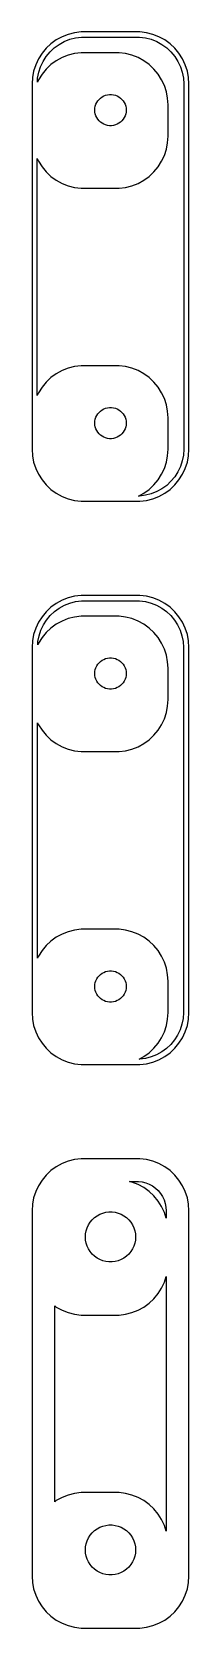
# Model space of a CAD drawing. Header units: metres. Extents: x -8 to 8, y 140 to 292.
import ezdxf

# ---------------------------------------------------------------- set-up
doc = ezdxf.new("R2010")
doc.units = ezdxf.units.M

msp = doc.modelspace()

# ---------------------------------------------------------------- linework, layer by layer
for p, q in [((-4.04507, 292.255), (-4.62889, 292.024)), ((-3.4369, 292.411), (-4.04507, 292.255)), ((-2.81395, 292.49), (-3.4369, 292.411)), ((2.81395, 292.49), (-2.81395, 292.49)), ((3.4369, 292.411), (2.81395, 292.49)), ((4.04507, 292.255), (3.4369, 292.411)), ((4.62889, 292.024), (4.04507, 292.255)), ((-6.14484, 290.923), (-6.54507, 290.439)), ((-5.68712, 291.353), (-6.14484, 290.923)), ((-5.78035, 290.58), (-5.36839, 290.967)), ((-5.17912, 291.722), (-5.68712, 291.353)), ((-5.36839, 290.967), (-4.91121, 291.299)), ((-4.62889, 292.024), (-5.17912, 291.722)), ((-4.91121, 291.299), (-4.416, 291.572)), ((-4.416, 291.572), (-3.89056, 291.78)), ((-3.89056, 291.78), (-3.3432, 291.92)), ((-3.3432, 291.92), (-2.78255, 291.991)), ((-2.78255, 291.991), (2.78255, 291.991)), ((2.78255, 291.991), (3.3432, 291.92)), ((3.3432, 291.92), (3.89056, 291.78)), ((3.89056, 291.78), (4.416, 291.572)), ((4.416, 291.572), (4.91121, 291.299)), ((5.17912, 291.722), (4.62889, 292.024)), ((4.91121, 291.299), (5.36839, 290.967)), ((5.68712, 291.353), (5.17912, 291.722)), ((5.36839, 290.967), (5.78035, 290.58)), ((6.14484, 290.923), (5.68712, 291.353)), ((6.54507, 290.439), (6.14484, 290.923)), ((-7.14888, 289.341), (-7.34291, 288.743)), ((-6.88153, 289.909), (-7.14888, 289.341)), ((-6.54507, 290.439), (-6.88153, 289.909)), ((-6.85861, 288.619), (-6.68399, 289.157)), ((-6.68399, 289.157), (-6.44337, 289.668)), ((-6.44337, 289.668), (-6.14056, 290.145)), ((-5.68712, 289.353), (-6.14484, 288.923)), ((-6.14056, 290.145), (-5.78035, 290.58)), ((-5.17912, 289.722), (-5.68712, 289.353)), ((-4.62889, 290.024), (-5.17912, 289.722)), ((-4.04507, 290.255), (-4.62889, 290.024)), ((-3.4369, 290.411), (-4.04507, 290.255)), ((-2.81395, 290.49), (-3.4369, 290.411)), ((0.81395, 290.49), (-2.81395, 290.49)), ((1.4369, 290.411), (0.81395, 290.49)), ((2.04507, 290.255), (1.4369, 290.411)), ((2.62889, 290.024), (2.04507, 290.255)), ((3.17912, 289.722), (2.62889, 290.024)), ((3.68712, 289.353), (3.17912, 289.722)), ((4.14484, 288.923), (3.68712, 289.353)), ((5.78035, 290.58), (6.14056, 290.145)), ((6.14056, 290.145), (6.44337, 289.668)), ((6.44337, 289.668), (6.68399, 289.157)), ((6.88153, 289.909), (6.54507, 290.439)), ((6.68399, 289.157), (6.85861, 288.619)), ((7.14888, 289.341), (6.88153, 289.909)), ((7.34291, 288.743), (7.14888, 289.341)), ((-7.46057, 288.127), (-7.5, 287.5)), ((-7.34291, 288.743), (-7.46057, 288.127)), ((-6.98859, 287.681), (-6.96451, 288.064)), ((-6.88153, 287.909), (-6.98859, 287.681)), ((-6.96451, 288.064), (-6.85861, 288.619)), ((-6.54507, 288.439), (-6.88153, 287.909)), ((-6.14484, 288.923), (-6.54507, 288.439)), ((4.54507, 288.439), (4.14484, 288.923)), ((4.88153, 287.909), (4.54507, 288.439)), ((5.14888, 287.341), (4.88153, 287.909)), ((6.85861, 288.619), (6.96451, 288.064)), ((6.96451, 288.064), (7, 287.5)), ((7.46057, 288.127), (7.34291, 288.743)), ((7.5, 287.5), (7.46057, 288.127)), ((-7.5, 287.5), (-7.5, 252.5)), ((-1.09344, 286.027), (-0.956131, 286.156)), ((-0.956131, 286.156), (-0.803726, 286.266)), ((-0.803726, 286.266), (-0.638657, 286.357)), ((-0.638657, 286.357), (-0.463516, 286.427)), ((-0.463516, 286.427), (-0.281067, 286.473)), ((-0.281067, 286.473), (-0.094177, 286.497)), ((-0.094177, 286.497), (0.094177, 286.497)), ((0.094177, 286.497), (0.281067, 286.473)), ((0.281067, 286.473), (0.463516, 286.427)), ((0.463516, 286.427), (0.638657, 286.357)), ((0.638657, 286.357), (0.803726, 286.266)), ((0.803726, 286.266), (0.956131, 286.156)), ((0.956131, 286.156), (1.09344, 286.027)), ((5.34291, 286.743), (5.14888, 287.341)), ((5.46057, 286.127), (5.34291, 286.743)), ((5.5, 285.5), (5.46057, 286.127)), ((7, 287.5), (7, 252.5)), ((7.5, 252.5), (7.5, 287.5)), ((-1.5, 285), (-1.48816, 285.188)), ((-1.48816, 284.812), (-1.5, 285)), ((-1.48816, 285.188), (-1.45287, 285.373)), ((-1.45287, 284.627), (-1.48816, 284.812)), ((-1.45287, 285.373), (-1.39465, 285.552)), ((-1.39465, 284.448), (-1.45287, 284.627)), ((-1.39465, 285.552), (-1.31445, 285.723)), ((-1.31445, 285.723), (-1.21352, 285.882)), ((-1.21352, 285.882), (-1.09344, 286.027)), ((1.09344, 286.027), (1.21352, 285.882)), ((1.21352, 285.882), (1.31445, 285.723)), ((1.31445, 285.723), (1.39465, 285.552)), ((1.39465, 285.552), (1.45287, 285.373)), ((1.45287, 284.627), (1.39465, 284.448)), ((1.45287, 285.373), (1.48816, 285.188)), ((1.48816, 284.812), (1.45287, 284.627)), ((1.48816, 285.188), (1.5, 285)), ((1.5, 285), (1.48816, 284.812)), ((5.5, 282.5), (5.5, 285.5)), ((-1.31445, 284.277), (-1.39465, 284.448)), ((-1.21352, 284.118), (-1.31445, 284.277)), ((-1.09344, 283.973), (-1.21352, 284.118)), ((-0.956131, 283.844), (-1.09344, 283.973)), ((-0.803726, 283.734), (-0.956131, 283.844)), ((-0.638657, 283.643), (-0.803726, 283.734)), ((-0.463516, 283.573), (-0.638657, 283.643)), ((-0.281067, 283.527), (-0.463516, 283.573)), ((-0.094177, 283.503), (-0.281067, 283.527)), ((0.094177, 283.503), (-0.094177, 283.503)), ((0.281067, 283.527), (0.094177, 283.503)), ((0.463516, 283.573), (0.281067, 283.527)), ((0.638657, 283.643), (0.463516, 283.573)), ((0.803726, 283.734), (0.638657, 283.643)), ((0.956131, 283.844), (0.803726, 283.734)), ((1.09344, 283.973), (0.956131, 283.844)), ((1.21352, 284.118), (1.09344, 283.973)), ((1.31445, 284.277), (1.21352, 284.118)), ((1.39465, 284.448), (1.31445, 284.277)), ((5.34291, 281.257), (5.46057, 281.873)), ((5.46057, 281.873), (5.5, 282.5)), ((-7, 257.657), (-7, 280.343)), ((-7, 280.343), (-6.88153, 280.091)), ((-6.88153, 280.091), (-6.54507, 279.561)), ((4.54507, 279.561), (4.88153, 280.091)), ((4.88153, 280.091), (5.14888, 280.659)), ((5.14888, 280.659), (5.34291, 281.257)), ((-6.54507, 279.561), (-6.14484, 279.077)), ((-6.14484, 279.077), (-5.68712, 278.647)), ((-5.68712, 278.647), (-5.17912, 278.278)), ((3.17912, 278.278), (3.68712, 278.647)), ((3.68712, 278.647), (4.14484, 279.077)), ((4.14484, 279.077), (4.54507, 279.561)), ((-5.17912, 278.278), (-4.62889, 277.976)), ((-4.62889, 277.976), (-4.04507, 277.745)), ((-4.04507, 277.745), (-3.4369, 277.589)), ((-3.4369, 277.589), (-2.81395, 277.51)), ((-2.81395, 277.51), (0.81395, 277.51)), ((0.81395, 277.51), (1.4369, 277.589)), ((1.4369, 277.589), (2.04507, 277.745)), ((2.04507, 277.745), (2.62889, 277.976)), ((2.62889, 277.976), (3.17912, 278.278)), ((-4.04507, 260.255), (-4.62889, 260.024)), ((-3.4369, 260.411), (-4.04507, 260.255)), ((-2.81395, 260.49), (-3.4369, 260.411)), ((0.81395, 260.49), (-2.81395, 260.49)), ((1.4369, 260.411), (0.81395, 260.49)), ((2.04507, 260.255), (1.4369, 260.411)), ((2.62889, 260.024), (2.04507, 260.255)), ((-6.14484, 258.923), (-6.54507, 258.439)), ((-5.68712, 259.353), (-6.14484, 258.923)), ((-5.17912, 259.722), (-5.68712, 259.353)), ((-4.62889, 260.024), (-5.17912, 259.722)), ((3.17912, 259.722), (2.62889, 260.024)), ((3.68712, 259.353), (3.17912, 259.722)), ((4.14484, 258.923), (3.68712, 259.353)), ((4.54507, 258.439), (4.14484, 258.923)), ((-6.88153, 257.909), (-7, 257.657)), ((-6.54507, 258.439), (-6.88153, 257.909)), ((4.88153, 257.909), (4.54507, 258.439)), ((5.14888, 257.341), (4.88153, 257.909)), ((5.34291, 256.743), (5.14888, 257.341)), ((-1.45287, 255.373), (-1.39465, 255.552)), ((-1.39465, 255.552), (-1.31445, 255.723)), ((-1.31445, 255.723), (-1.21352, 255.882)), ((-1.21352, 255.882), (-1.09344, 256.027)), ((-1.09344, 256.027), (-0.956131, 256.156)), ((-0.956131, 256.156), (-0.803726, 256.266)), ((-0.803726, 256.266), (-0.638657, 256.357)), ((-0.638657, 256.357), (-0.463516, 256.427)), ((-0.463516, 256.427), (-0.281067, 256.473)), ((-0.281067, 256.473), (-0.094177, 256.497)), ((-0.094177, 256.497), (0.094177, 256.497)), ((0.094177, 256.497), (0.281067, 256.473)), ((0.281067, 256.473), (0.463516, 256.427)), ((0.463516, 256.427), (0.638657, 256.357)), ((0.638657, 256.357), (0.803726, 256.266)), ((0.803726, 256.266), (0.956131, 256.156)), ((0.956131, 256.156), (1.09344, 256.027)), ((1.09344, 256.027), (1.21352, 255.882)), ((1.21352, 255.882), (1.31445, 255.723)), ((1.31445, 255.723), (1.39465, 255.552)), ((1.39465, 255.552), (1.45287, 255.373)), ((5.46057, 256.127), (5.34291, 256.743)), ((5.5, 255.5), (5.46057, 256.127)), ((5.5, 252.5), (5.5, 255.5)), ((-1.5, 255), (-1.48816, 255.188)), ((-1.48816, 254.812), (-1.5, 255)), ((-1.48816, 255.188), (-1.45287, 255.373)), ((-1.45287, 254.627), (-1.48816, 254.812)), ((-1.39465, 254.448), (-1.45287, 254.627)), ((-1.31445, 254.277), (-1.39465, 254.448)), ((-1.21352, 254.118), (-1.31445, 254.277)), ((-1.09344, 253.973), (-1.21352, 254.118)), ((-0.956131, 253.844), (-1.09344, 253.973)), ((1.09344, 253.973), (0.956131, 253.844)), ((1.21352, 254.118), (1.09344, 253.973)), ((1.31445, 254.277), (1.21352, 254.118)), ((1.39465, 254.448), (1.31445, 254.277)), ((1.45287, 254.627), (1.39465, 254.448)), ((1.45287, 255.373), (1.48816, 255.188)), ((1.48816, 254.812), (1.45287, 254.627)), ((1.48816, 255.188), (1.5, 255)), ((1.5, 255), (1.48816, 254.812)), ((-7.5, 252.5), (-7.46057, 251.873)), ((-0.803726, 253.734), (-0.956131, 253.844)), ((-0.638657, 253.643), (-0.803726, 253.734)), ((-0.463516, 253.573), (-0.638657, 253.643)), ((-0.281067, 253.527), (-0.463516, 253.573)), ((-0.094177, 253.503), (-0.281067, 253.527)), ((0.094177, 253.503), (-0.094177, 253.503)), ((0.281067, 253.527), (0.094177, 253.503)), ((0.463516, 253.573), (0.281067, 253.527)), ((0.638657, 253.643), (0.463516, 253.573)), ((0.803726, 253.734), (0.638657, 253.643)), ((0.956131, 253.844), (0.803726, 253.734)), ((5.46057, 251.873), (5.5, 252.5)), ((7, 252.5), (6.96451, 251.936)), ((7.46057, 251.873), (7.5, 252.5)), ((-7.46057, 251.873), (-7.34291, 251.257)), ((-7.34291, 251.257), (-7.14888, 250.659)), ((5.14888, 250.659), (5.34291, 251.257)), ((5.34291, 251.257), (5.46057, 251.873)), ((6.85861, 251.381), (6.68399, 250.843)), ((6.96451, 251.936), (6.85861, 251.381)), ((7.14888, 250.659), (7.34291, 251.257)), ((7.34291, 251.257), (7.46057, 251.873)), ((-7.14888, 250.659), (-6.88153, 250.091)), ((-6.88153, 250.091), (-6.54507, 249.561)), ((-6.54507, 249.561), (-6.14484, 249.077)), ((4.14484, 249.077), (4.54507, 249.561)), ((4.54507, 249.561), (4.88153, 250.091)), ((4.88153, 250.091), (5.14888, 250.659)), ((5.78035, 249.42), (5.36839, 249.033)), ((6.14056, 249.855), (5.78035, 249.42)), ((6.44337, 250.332), (6.14056, 249.855)), ((6.14484, 249.077), (6.54507, 249.561)), ((6.68399, 250.843), (6.44337, 250.332)), ((6.54507, 249.561), (6.88153, 250.091)), ((6.88153, 250.091), (7.14888, 250.659)), ((-6.14484, 249.077), (-5.68712, 248.647)), ((-5.68712, 248.647), (-5.17912, 248.278)), ((-5.17912, 248.278), (-4.62889, 247.976)), ((-4.62889, 247.976), (-4.04507, 247.745)), ((2.68895, 248.009), (3.17912, 248.278)), ((2.78255, 248.009), (2.68895, 248.009)), ((3.3432, 248.08), (2.78255, 248.009)), ((3.17912, 248.278), (3.68712, 248.647)), ((3.89056, 248.22), (3.3432, 248.08)), ((3.68712, 248.647), (4.14484, 249.077)), ((4.416, 248.428), (3.89056, 248.22)), ((4.04507, 247.745), (4.62889, 247.976)), ((4.91121, 248.701), (4.416, 248.428)), ((4.62889, 247.976), (5.17912, 248.278)), ((5.36839, 249.033), (4.91121, 248.701)), ((5.17912, 248.278), (5.68712, 248.647)), ((5.68712, 248.647), (6.14484, 249.077)), ((-4.04507, 247.745), (-3.4369, 247.589)), ((-3.4369, 247.589), (-2.81395, 247.51)), ((-2.81395, 247.51), (2.81395, 247.51)), ((2.81395, 247.51), (3.4369, 247.589)), ((3.4369, 247.589), (4.04507, 247.745)), ((-5.68712, 237.353), (-6.14484, 236.923)), ((-5.17912, 237.722), (-5.68712, 237.353)), ((-5.34834, 236.943), (-4.89436, 237.273)), ((-4.62889, 238.024), (-5.17912, 237.722)), ((-4.89436, 237.273), (-4.4026, 237.543)), ((-4.04507, 238.255), (-4.62889, 238.024)), ((-4.4026, 237.543), (-3.88084, 237.75)), ((-3.4369, 238.411), (-4.04507, 238.255)), ((-3.88084, 237.75), (-3.33731, 237.889)), ((-2.81395, 238.49), (-3.4369, 238.411)), ((-3.33731, 237.889), (-2.78058, 237.96)), ((2.81395, 238.49), (-2.81395, 238.49)), ((-2.78058, 237.96), (2.78058, 237.96)), ((2.78058, 237.96), (3.33731, 237.889)), ((3.4369, 238.411), (2.81395, 238.49)), ((3.33731, 237.889), (3.88084, 237.75)), ((4.04507, 238.255), (3.4369, 238.411)), ((3.88084, 237.75), (4.4026, 237.543)), ((4.62889, 238.024), (4.04507, 238.255)), ((4.4026, 237.543), (4.89436, 237.273)), ((5.17912, 237.722), (4.62889, 238.024)), ((4.89436, 237.273), (5.34834, 236.943)), ((5.68712, 237.353), (5.17912, 237.722)), ((6.14484, 236.923), (5.68712, 237.353)), ((-6.88153, 235.909), (-7.14888, 235.341)), ((-6.54507, 236.439), (-6.88153, 235.909)), ((-6.65474, 235.145), (-6.4158, 235.653)), ((-6.14484, 236.923), (-6.54507, 236.439)), ((-6.4158, 235.653), (-6.11511, 236.127)), ((-6.11511, 236.127), (-5.75742, 236.559)), ((-5.75742, 236.559), (-5.34834, 236.943)), ((-5.17912, 235.722), (-5.68712, 235.353)), ((-4.62889, 236.024), (-5.17912, 235.722)), ((-4.04507, 236.255), (-4.62889, 236.024)), ((-3.4369, 236.411), (-4.04507, 236.255)), ((-2.81395, 236.49), (-3.4369, 236.411)), ((0.81395, 236.49), (-2.81395, 236.49)), ((1.4369, 236.411), (0.81395, 236.49)), ((2.04507, 236.255), (1.4369, 236.411)), ((2.62889, 236.024), (2.04507, 236.255)), ((3.17912, 235.722), (2.62889, 236.024)), ((3.68712, 235.353), (3.17912, 235.722)), ((5.34834, 236.943), (5.75742, 236.559)), ((5.75742, 236.559), (6.11511, 236.127)), ((6.11511, 236.127), (6.4158, 235.653)), ((6.54507, 236.439), (6.14484, 236.923)), ((6.4158, 235.653), (6.65474, 235.145)), ((6.88153, 235.909), (6.54507, 236.439)), ((7.14888, 235.341), (6.88153, 235.909)), ((-7.46057, 234.127), (-7.5, 233.5)), ((-7.34291, 234.743), (-7.46057, 234.127)), ((-7.14888, 235.341), (-7.34291, 234.743)), ((-6.95227, 233.758), (-6.9333, 234.06)), ((-6.9333, 234.06), (-6.82814, 234.611)), ((-6.54507, 234.439), (-6.88153, 233.909)), ((-6.82814, 234.611), (-6.65474, 235.145)), ((-6.14484, 234.923), (-6.54507, 234.439)), ((-5.68712, 235.353), (-6.14484, 234.923)), ((4.14484, 234.923), (3.68712, 235.353)), ((4.54507, 234.439), (4.14484, 234.923)), ((4.88153, 233.909), (4.54507, 234.439)), ((6.65474, 235.145), (6.82814, 234.611)), ((6.82814, 234.611), (6.9333, 234.06)), ((6.9333, 234.06), (6.96854, 233.5)), ((7.34291, 234.743), (7.14888, 235.341)), ((7.46057, 234.127), (7.34291, 234.743)), ((7.5, 233.5), (7.46057, 234.127)), ((-7.5, 233.5), (-7.5, 198.5)), ((-6.88153, 233.909), (-6.95227, 233.758)), ((5.14888, 233.341), (4.88153, 233.909)), ((5.34291, 232.743), (5.14888, 233.341)), ((5.46057, 232.127), (5.34291, 232.743)), ((6.96854, 233.5), (6.96854, 198.5)), ((7.5, 198.5), (7.5, 233.5)), ((-1.5, 231), (-1.48816, 231.188)), ((-1.48816, 230.812), (-1.5, 231)), ((-1.48816, 231.188), (-1.45287, 231.373)), ((-1.45287, 231.373), (-1.39465, 231.552)), ((-1.39465, 231.552), (-1.31445, 231.723)), ((-1.31445, 231.723), (-1.21352, 231.882)), ((-1.21352, 231.882), (-1.09344, 232.027)), ((-1.09344, 232.027), (-0.956131, 232.156)), ((-0.956131, 232.156), (-0.803726, 232.266)), ((-0.803726, 232.266), (-0.638657, 232.357)), ((-0.638657, 232.357), (-0.463516, 232.427)), ((-0.463516, 232.427), (-0.281067, 232.473)), ((-0.281067, 232.473), (-0.094177, 232.497)), ((-0.094177, 232.497), (0.094177, 232.497)), ((0.094177, 232.497), (0.281067, 232.473)), ((0.281067, 232.473), (0.463516, 232.427)), ((0.463516, 232.427), (0.638657, 232.357)), ((0.638657, 232.357), (0.803726, 232.266)), ((0.803726, 232.266), (0.956131, 232.156)), ((0.956131, 232.156), (1.09344, 232.027)), ((1.09344, 232.027), (1.21352, 231.882)), ((1.21352, 231.882), (1.31445, 231.723)), ((1.31445, 231.723), (1.39465, 231.552)), ((1.39465, 231.552), (1.45287, 231.373)), ((1.45287, 231.373), (1.48816, 231.188)), ((1.48816, 231.188), (1.5, 231)), ((1.5, 231), (1.48816, 230.812)), ((5.5, 231.5), (5.46057, 232.127)), ((5.5, 228.5), (5.5, 231.5)), ((-1.45287, 230.627), (-1.48816, 230.812)), ((-1.39465, 230.448), (-1.45287, 230.627)), ((-1.31445, 230.277), (-1.39465, 230.448)), ((-1.21352, 230.118), (-1.31445, 230.277)), ((-1.09344, 229.973), (-1.21352, 230.118)), ((-0.956131, 229.844), (-1.09344, 229.973)), ((-0.803726, 229.734), (-0.956131, 229.844)), ((-0.638657, 229.643), (-0.803726, 229.734)), ((-0.463516, 229.573), (-0.638657, 229.643)), ((-0.281067, 229.527), (-0.463516, 229.573)), ((-0.094177, 229.503), (-0.281067, 229.527)), ((0.094177, 229.503), (-0.094177, 229.503)), ((0.281067, 229.527), (0.094177, 229.503)), ((0.463516, 229.573), (0.281067, 229.527)), ((0.638657, 229.643), (0.463516, 229.573)), ((0.803726, 229.734), (0.638657, 229.643)), ((0.956131, 229.844), (0.803726, 229.734)), ((1.09344, 229.973), (0.956131, 229.844)), ((1.21352, 230.118), (1.09344, 229.973)), ((1.31445, 230.277), (1.21352, 230.118)), ((1.39465, 230.448), (1.31445, 230.277)), ((1.45287, 230.627), (1.39465, 230.448)), ((1.48816, 230.812), (1.45287, 230.627)), ((5.46057, 227.873), (5.5, 228.5)), ((4.88153, 226.091), (5.14888, 226.659)), ((5.14888, 226.659), (5.34291, 227.257)), ((5.34291, 227.257), (5.46057, 227.873)), ((-6.96854, 203.724), (-6.96854, 226.276)), ((-6.96854, 226.276), (-6.88153, 226.091)), ((-6.88153, 226.091), (-6.54507, 225.561)), ((-6.54507, 225.561), (-6.14484, 225.077)), ((-6.14484, 225.077), (-5.68712, 224.647)), ((3.68712, 224.647), (4.14484, 225.077)), ((4.14484, 225.077), (4.54507, 225.561)), ((4.54507, 225.561), (4.88153, 226.091)), ((-5.68712, 224.647), (-5.17912, 224.278)), ((-5.17912, 224.278), (-4.62889, 223.976)), ((-4.62889, 223.976), (-4.04507, 223.745)), ((-4.04507, 223.745), (-3.4369, 223.589)), ((-3.4369, 223.589), (-2.81395, 223.51)), ((-2.81395, 223.51), (0.81395, 223.51)), ((0.81395, 223.51), (1.4369, 223.589)), ((1.4369, 223.589), (2.04507, 223.745)), ((2.04507, 223.745), (2.62889, 223.976)), ((2.62889, 223.976), (3.17912, 224.278)), ((3.17912, 224.278), (3.68712, 224.647)), ((-5.68712, 205.353), (-6.14484, 204.923)), ((-5.17912, 205.722), (-5.68712, 205.353)), ((-4.62889, 206.024), (-5.17912, 205.722)), ((-4.04507, 206.255), (-4.62889, 206.024)), ((-3.4369, 206.411), (-4.04507, 206.255)), ((-2.81395, 206.49), (-3.4369, 206.411)), ((0.81395, 206.49), (-2.81395, 206.49)), ((1.4369, 206.411), (0.81395, 206.49)), ((2.04507, 206.255), (1.4369, 206.411)), ((2.62889, 206.024), (2.04507, 206.255)), ((3.17912, 205.722), (2.62889, 206.024)), ((3.68712, 205.353), (3.17912, 205.722)), ((4.14484, 204.923), (3.68712, 205.353)), ((-6.88153, 203.909), (-6.96854, 203.724)), ((-6.54507, 204.439), (-6.88153, 203.909)), ((-6.14484, 204.923), (-6.54507, 204.439)), ((4.54507, 204.439), (4.14484, 204.923)), ((4.88153, 203.909), (4.54507, 204.439)), ((5.14888, 203.341), (4.88153, 203.909)), ((-1.21352, 201.882), (-1.09344, 202.027)), ((-1.09344, 202.027), (-0.956131, 202.156)), ((-0.956131, 202.156), (-0.803726, 202.266)), ((-0.803726, 202.266), (-0.638657, 202.357)), ((-0.638657, 202.357), (-0.463516, 202.427)), ((-0.463516, 202.427), (-0.281067, 202.473)), ((-0.281067, 202.473), (-0.094177, 202.497)), ((-0.094177, 202.497), (0.094177, 202.497)), ((0.094177, 202.497), (0.281067, 202.473)), ((0.281067, 202.473), (0.463516, 202.427)), ((0.463516, 202.427), (0.638657, 202.357)), ((0.638657, 202.357), (0.803726, 202.266)), ((0.803726, 202.266), (0.956131, 202.156)), ((0.956131, 202.156), (1.09344, 202.027)), ((1.09344, 202.027), (1.21352, 201.882)), ((5.34291, 202.743), (5.14888, 203.341)), ((5.46057, 202.127), (5.34291, 202.743)), ((5.5, 201.5), (5.46057, 202.127)), ((-1.5, 201), (-1.48816, 201.188)), ((-1.48816, 200.812), (-1.5, 201)), ((-1.48816, 201.188), (-1.45287, 201.373)), ((-1.45287, 200.627), (-1.48816, 200.812)), ((-1.45287, 201.373), (-1.39465, 201.552)), ((-1.39465, 200.448), (-1.45287, 200.627)), ((-1.39465, 201.552), (-1.31445, 201.723)), ((-1.31445, 200.277), (-1.39465, 200.448)), ((-1.31445, 201.723), (-1.21352, 201.882)), ((1.21352, 201.882), (1.31445, 201.723)), ((1.31445, 201.723), (1.39465, 201.552)), ((1.39465, 200.448), (1.31445, 200.277)), ((1.39465, 201.552), (1.45287, 201.373)), ((1.45287, 200.627), (1.39465, 200.448)), ((1.45287, 201.373), (1.48816, 201.188)), ((1.48816, 200.812), (1.45287, 200.627)), ((1.48816, 201.188), (1.5, 201)), ((1.5, 201), (1.48816, 200.812)), ((5.5, 198.5), (5.5, 201.5)), ((-1.21352, 200.118), (-1.31445, 200.277)), ((-1.09344, 199.973), (-1.21352, 200.118)), ((-0.956131, 199.844), (-1.09344, 199.973)), ((-0.803726, 199.734), (-0.956131, 199.844)), ((-0.638657, 199.643), (-0.803726, 199.734)), ((-0.463516, 199.573), (-0.638657, 199.643)), ((-0.281067, 199.527), (-0.463516, 199.573)), ((-0.094177, 199.503), (-0.281067, 199.527)), ((0.094177, 199.503), (-0.094177, 199.503)), ((0.281067, 199.527), (0.094177, 199.503)), ((0.463516, 199.573), (0.281067, 199.527)), ((0.638657, 199.643), (0.463516, 199.573)), ((0.803726, 199.734), (0.638657, 199.643)), ((0.956131, 199.844), (0.803726, 199.734)), ((1.09344, 199.973), (0.956131, 199.844)), ((1.21352, 200.118), (1.09344, 199.973)), ((1.31445, 200.277), (1.21352, 200.118)), ((-7.5, 198.5), (-7.46057, 197.873)), ((-7.46057, 197.873), (-7.34291, 197.257)), ((5.34291, 197.257), (5.46057, 197.873)), ((5.46057, 197.873), (5.5, 198.5)), ((6.82814, 197.389), (6.65474, 196.855)), ((6.9333, 197.94), (6.82814, 197.389)), ((6.96854, 198.5), (6.9333, 197.94)), ((7.34291, 197.257), (7.46057, 197.873)), ((7.46057, 197.873), (7.5, 198.5)), ((-7.34291, 197.257), (-7.14888, 196.659)), ((-7.14888, 196.659), (-6.88153, 196.091)), ((-6.88153, 196.091), (-6.54507, 195.561)), ((4.54507, 195.561), (4.88153, 196.091)), ((4.88153, 196.091), (5.14888, 196.659)), ((5.14888, 196.659), (5.34291, 197.257)), ((6.11511, 195.873), (5.75742, 195.441)), ((6.4158, 196.347), (6.11511, 195.873)), ((6.65474, 196.855), (6.4158, 196.347)), ((6.54507, 195.561), (6.88153, 196.091)), ((6.88153, 196.091), (7.14888, 196.659)), ((7.14888, 196.659), (7.34291, 197.257)), ((-6.54507, 195.561), (-6.14484, 195.077)), ((-6.14484, 195.077), (-5.68712, 194.647)), ((-5.68712, 194.647), (-5.17912, 194.278)), ((3.17912, 194.278), (3.68712, 194.647)), ((3.68712, 194.647), (4.14484, 195.077)), ((4.4026, 194.457), (3.88084, 194.25)), ((4.14484, 195.077), (4.54507, 195.561)), ((4.89436, 194.727), (4.4026, 194.457)), ((5.34834, 195.057), (4.89436, 194.727)), ((5.17912, 194.278), (5.68712, 194.647)), ((5.75742, 195.441), (5.34834, 195.057)), ((5.68712, 194.647), (6.14484, 195.077)), ((6.14484, 195.077), (6.54507, 195.561)), ((-5.17912, 194.278), (-4.62889, 193.976)), ((-4.62889, 193.976), (-4.04507, 193.745)), ((-4.04507, 193.745), (-3.4369, 193.589)), ((-3.4369, 193.589), (-2.81395, 193.51)), ((-2.81395, 193.51), (2.81395, 193.51)), ((2.74606, 194.04), (3.17912, 194.278)), ((2.78058, 194.04), (2.74606, 194.04)), ((3.33731, 194.111), (2.78058, 194.04)), ((2.81395, 193.51), (3.4369, 193.589)), ((3.88084, 194.25), (3.33731, 194.111)), ((3.4369, 193.589), (4.04507, 193.745)), ((4.04507, 193.745), (4.62889, 193.976)), ((4.62889, 193.976), (5.17912, 194.278)), ((-5.17912, 183.722), (-5.68712, 183.353)), ((-4.62889, 184.024), (-5.17912, 183.722)), ((-4.04507, 184.255), (-4.62889, 184.024)), ((-3.4369, 184.411), (-4.04507, 184.255)), ((-2.81395, 184.49), (-3.4369, 184.411)), ((2.81395, 184.49), (-2.81395, 184.49)), ((3.4369, 184.411), (2.81395, 184.49)), ((4.04507, 184.255), (3.4369, 184.411)), ((4.62889, 184.024), (4.04507, 184.255)), ((5.17912, 183.722), (4.62889, 184.024)), ((5.68712, 183.353), (5.17912, 183.722)), ((-6.54507, 182.439), (-6.88153, 181.909)), ((-6.14484, 182.923), (-6.54507, 182.439)), ((-5.68712, 183.353), (-6.14484, 182.923)), ((2.04507, 182.255), (1.80142, 182.318)), ((1.80142, 182.318), (2.67728, 182.318)), ((2.62889, 182.024), (2.04507, 182.255)), ((2.67728, 182.318), (3.02905, 182.273)), ((3.02905, 182.273), (3.37247, 182.185)), ((3.37247, 182.185), (3.70215, 182.055)), ((3.70215, 182.055), (4.01285, 181.884)), ((6.14484, 182.923), (5.68712, 183.353)), ((6.54507, 182.439), (6.14484, 182.923)), ((6.88153, 181.909), (6.54507, 182.439)), ((-7.34291, 180.743), (-7.46057, 180.127)), ((-7.14888, 181.341), (-7.34291, 180.743)), ((-6.88153, 181.909), (-7.14888, 181.341)), ((3.17912, 181.722), (2.62889, 182.024)), ((3.68712, 181.353), (3.17912, 181.722)), ((4.14484, 180.923), (3.68712, 181.353)), ((4.01285, 181.884), (4.2997, 181.675)), ((4.54507, 180.439), (4.14484, 180.923)), ((4.2997, 181.675), (4.55817, 181.433)), ((4.55817, 181.433), (4.78418, 181.16)), ((4.78418, 181.16), (4.97417, 180.86)), ((4.97417, 180.86), (5.12514, 180.539)), ((5.12514, 180.539), (5.2347, 180.202)), ((7.14888, 181.341), (6.88153, 181.909)), ((7.34291, 180.743), (7.14888, 181.341)), ((7.46057, 180.127), (7.34291, 180.743)), ((-7.46057, 180.127), (-7.5, 179.5)), ((-7.5, 179.5), (-7.5, 144.5)), ((-1.52982, 178.849), (-1.28598, 179.026)), ((-1.28598, 179.026), (-1.02187, 179.172)), ((-1.02187, 179.172), (-0.741638, 179.283)), ((-0.741638, 179.283), (-0.449707, 179.357)), ((-0.449707, 179.357), (-0.150696, 179.395)), ((-0.150696, 179.395), (0.150696, 179.395)), ((0.150696, 179.395), (0.449707, 179.357)), ((0.449707, 179.357), (0.741638, 179.283)), ((0.741638, 179.283), (1.02187, 179.172)), ((1.02187, 179.172), (1.28598, 179.026)), ((1.28598, 179.026), (1.52982, 178.849)), ((4.88153, 179.909), (4.54507, 180.439)), ((5.14888, 179.341), (4.88153, 179.909)), ((5.32341, 178.803), (5.14888, 179.341)), ((5.2347, 180.202), (5.30115, 179.854)), ((5.30115, 179.854), (5.32341, 179.5)), ((5.32341, 179.5), (5.32341, 178.803)), ((7.5, 179.5), (7.46057, 180.127)), ((7.5, 144.5), (7.5, 179.5)), ((-2.38107, 177.301), (-2.32458, 177.597)), ((-2.32458, 177.597), (-2.23146, 177.883)), ((-2.23146, 177.883), (-2.10313, 178.156)), ((-2.10313, 178.156), (-1.94164, 178.411)), ((-1.94164, 178.411), (-1.74951, 178.643)), ((-1.74951, 178.643), (-1.52982, 178.849)), ((1.52982, 178.849), (1.74951, 178.643)), ((1.74951, 178.643), (1.94164, 178.411)), ((1.94164, 178.411), (2.10313, 178.156)), ((2.10313, 178.156), (2.23146, 177.883)), ((2.23146, 177.883), (2.32458, 177.597)), ((2.32458, 177.597), (2.38107, 177.301)), ((-2.39999, 177), (-2.38107, 177.301)), ((-2.38107, 176.699), (-2.39999, 177)), ((-2.32458, 176.403), (-2.38107, 176.699)), ((-2.23146, 176.117), (-2.32458, 176.403)), ((-2.10313, 175.844), (-2.23146, 176.117)), ((2.23146, 176.117), (2.10313, 175.844)), ((2.32458, 176.403), (2.23146, 176.117)), ((2.38107, 176.699), (2.32458, 176.403)), ((2.38107, 177.301), (2.39999, 177)), ((2.39999, 177), (2.38107, 176.699)), ((-1.94164, 175.589), (-2.10313, 175.844)), ((-1.74951, 175.357), (-1.94164, 175.589)), ((-1.52982, 175.151), (-1.74951, 175.357)), ((-1.28598, 174.974), (-1.52982, 175.151)), ((-1.02187, 174.828), (-1.28598, 174.974)), ((-0.741638, 174.717), (-1.02187, 174.828)), ((-0.449707, 174.643), (-0.741638, 174.717)), ((-0.150696, 174.605), (-0.449707, 174.643)), ((0.150696, 174.605), (-0.150696, 174.605)), ((0.449707, 174.643), (0.150696, 174.605)), ((0.741638, 174.717), (0.449707, 174.643)), ((1.02187, 174.828), (0.741638, 174.717)), ((1.28598, 174.974), (1.02187, 174.828)), ((1.52982, 175.151), (1.28598, 174.974)), ((1.74951, 175.357), (1.52982, 175.151)), ((1.94164, 175.589), (1.74951, 175.357)), ((2.10313, 175.844), (1.94164, 175.589)), ((5.14888, 172.659), (5.32341, 173.197)), ((5.32341, 173.197), (5.32341, 148.803)), ((4.14484, 171.077), (4.54507, 171.561)), ((4.54507, 171.561), (4.88153, 172.091)), ((4.88153, 172.091), (5.14888, 172.659)), ((-5.32341, 151.617), (-5.32341, 170.383)), ((-5.32341, 170.383), (-5.17912, 170.278)), ((-5.17912, 170.278), (-4.62889, 169.976)), ((-4.62889, 169.976), (-4.04507, 169.745)), ((2.04507, 169.745), (2.62889, 169.976)), ((2.62889, 169.976), (3.17912, 170.278)), ((3.17912, 170.278), (3.68712, 170.647)), ((3.68712, 170.647), (4.14484, 171.077)), ((-4.04507, 169.745), (-3.4369, 169.589)), ((-3.4369, 169.589), (-2.81395, 169.51)), ((-2.81395, 169.51), (0.81395, 169.51)), ((0.81395, 169.51), (1.4369, 169.589)), ((1.4369, 169.589), (2.04507, 169.745)), ((-5.17912, 151.722), (-5.32341, 151.617)), ((-4.62889, 152.024), (-5.17912, 151.722)), ((-4.04507, 152.255), (-4.62889, 152.024)), ((-3.4369, 152.411), (-4.04507, 152.255)), ((-2.81395, 152.49), (-3.4369, 152.411)), ((0.81395, 152.49), (-2.81395, 152.49)), ((1.4369, 152.411), (0.81395, 152.49)), ((2.04507, 152.255), (1.4369, 152.411)), ((2.62889, 152.024), (2.04507, 152.255)), ((3.17912, 151.722), (2.62889, 152.024)), ((3.68712, 151.353), (3.17912, 151.722)), ((4.14484, 150.923), (3.68712, 151.353)), ((4.54507, 150.439), (4.14484, 150.923)), ((4.88153, 149.909), (4.54507, 150.439)), ((-2.10313, 148.156), (-1.94164, 148.411)), ((-1.94164, 148.411), (-1.74951, 148.643)), ((-1.74951, 148.643), (-1.52982, 148.849)), ((-1.52982, 148.849), (-1.28598, 149.026)), ((-1.28598, 149.026), (-1.02187, 149.172)), ((-1.02187, 149.172), (-0.741638, 149.283)), ((-0.741638, 149.283), (-0.449707, 149.357)), ((-0.449707, 149.357), (-0.150696, 149.395)), ((-0.150696, 149.395), (0.150696, 149.395)), ((0.150696, 149.395), (0.449707, 149.357)), ((0.449707, 149.357), (0.741638, 149.283)), ((0.741638, 149.283), (1.02187, 149.172)), ((1.02187, 149.172), (1.28598, 149.026)), ((1.28598, 149.026), (1.52982, 148.849)), ((1.52982, 148.849), (1.74951, 148.643)), ((1.74951, 148.643), (1.94164, 148.411)), ((1.94164, 148.411), (2.10313, 148.156)), ((5.14888, 149.341), (4.88153, 149.909)), ((5.32341, 148.803), (5.14888, 149.341)), ((-2.39999, 147), (-2.38107, 147.301)), ((-2.38107, 146.699), (-2.39999, 147)), ((-2.38107, 147.301), (-2.32458, 147.597)), ((-2.32458, 147.597), (-2.23146, 147.883)), ((-2.23146, 147.883), (-2.10313, 148.156)), ((2.10313, 148.156), (2.23146, 147.883)), ((2.23146, 147.883), (2.32458, 147.597)), ((2.32458, 147.597), (2.38107, 147.301)), ((2.38107, 147.301), (2.39999, 147)), ((2.39999, 147), (2.38107, 146.699)), ((-2.32458, 146.403), (-2.38107, 146.699)), ((-2.23146, 146.117), (-2.32458, 146.403)), ((-2.10313, 145.844), (-2.23146, 146.117)), ((-1.94164, 145.589), (-2.10313, 145.844)), ((-1.74951, 145.357), (-1.94164, 145.589)), ((-1.52982, 145.151), (-1.74951, 145.357)), ((1.74951, 145.357), (1.52982, 145.151)), ((1.94164, 145.589), (1.74951, 145.357)), ((2.10313, 145.844), (1.94164, 145.589)), ((2.23146, 146.117), (2.10313, 145.844)), ((2.32458, 146.403), (2.23146, 146.117)), ((2.38107, 146.699), (2.32458, 146.403)), ((-7.5, 144.5), (-7.46057, 143.873)), ((-7.46057, 143.873), (-7.34291, 143.257)), ((-1.28598, 144.974), (-1.52982, 145.151)), ((-1.02187, 144.828), (-1.28598, 144.974)), ((-0.741638, 144.717), (-1.02187, 144.828)), ((-0.449707, 144.643), (-0.741638, 144.717)), ((-0.150696, 144.605), (-0.449707, 144.643)), ((0.150696, 144.605), (-0.150696, 144.605)), ((0.449707, 144.643), (0.150696, 144.605)), ((0.741638, 144.717), (0.449707, 144.643)), ((1.02187, 144.828), (0.741638, 144.717)), ((1.28598, 144.974), (1.02187, 144.828)), ((1.52982, 145.151), (1.28598, 144.974)), ((7.34291, 143.257), (7.46057, 143.873)), ((7.46057, 143.873), (7.5, 144.5)), ((-7.34291, 143.257), (-7.14888, 142.659)), ((-7.14888, 142.659), (-6.88153, 142.091)), ((6.88153, 142.091), (7.14888, 142.659)), ((7.14888, 142.659), (7.34291, 143.257)), ((-6.88153, 142.091), (-6.54507, 141.561)), ((-6.54507, 141.561), (-6.14484, 141.077)), ((-6.14484, 141.077), (-5.68712, 140.647)), ((5.68712, 140.647), (6.14484, 141.077)), ((6.14484, 141.077), (6.54507, 141.561)), ((6.54507, 141.561), (6.88153, 142.091)), ((-5.68712, 140.647), (-5.17912, 140.278)), ((-5.17912, 140.278), (-4.62889, 139.976)), ((-4.62889, 139.976), (-4.04507, 139.745)), ((-4.04507, 139.745), (-3.4369, 139.589)), ((-3.4369, 139.589), (-2.81395, 139.51)), ((-2.81395, 139.51), (2.81395, 139.51)), ((2.81395, 139.51), (3.4369, 139.589)), ((3.4369, 139.589), (4.04507, 139.745)), ((4.04507, 139.745), (4.62889, 139.976)), ((4.62889, 139.976), (5.17912, 140.278)), ((5.17912, 140.278), (5.68712, 140.647))]:
    msp.add_line(p, q)

doc.saveas('drawing.dxf')
